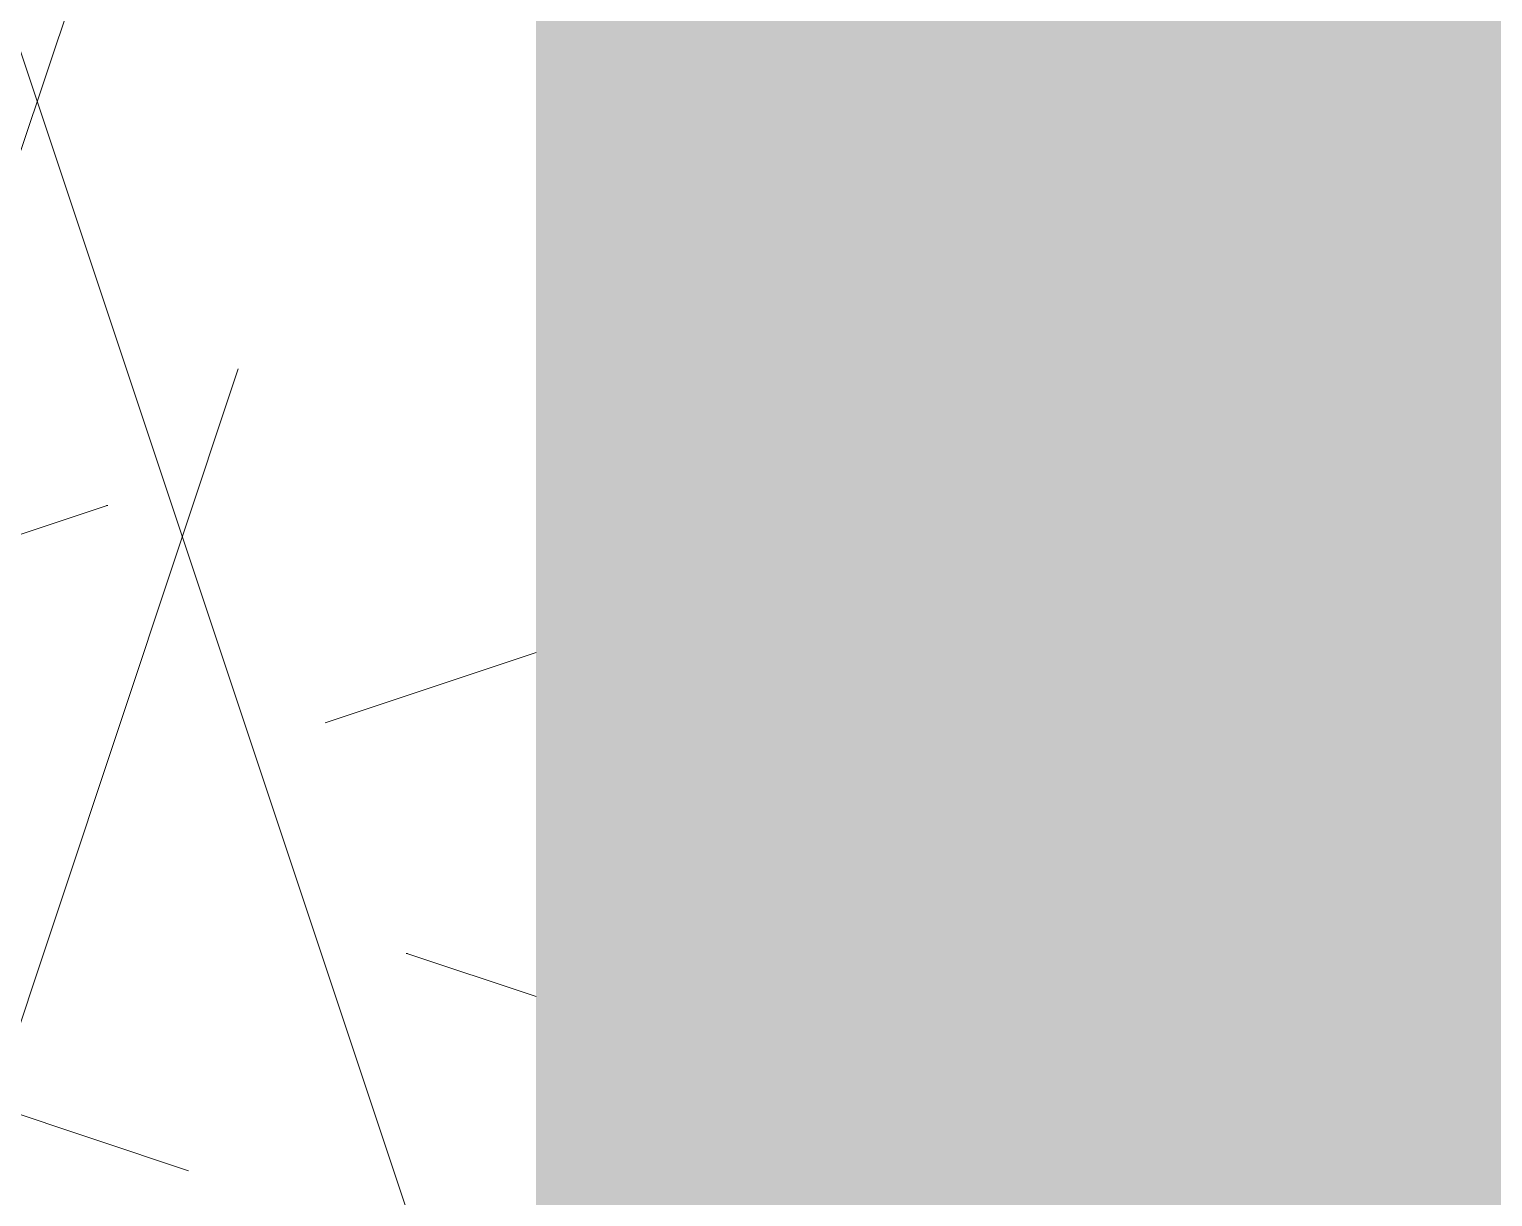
# Model space of a CAD drawing. Header units: inches. Extents: x -4169 to -1846, y 9706 to 12377.
# Drawn here: x -3141.116 to -3136.808, y 10356.666 to 10360.101 of the extents above; entities that cross this region are included whole.
import ezdxf

# ---------------------------------------------------------------- set-up
doc = ezdxf.new("R2010")
doc.units = ezdxf.units.IN
doc.header["$MEASUREMENT"] = 0
doc.layers.add('A-WALL-PATT-4', color=111, linetype='Continuous', lineweight=9)
pattern_1 = [(161.57, (0.32, 0.32), (-2.560496185, -0.000537386), [0, -18.214, 2.022, 0]), (18.43, (-0.32, 0.32), (-2.560496185, 0.000537386), [0, -18.214, 2.022, 0]), (108.43, (0.32, 0.32), (1.27922091, -6.400876726), [6.07, -14.166]), (71.57, (-0.32, 0.32), (1.27922091, 6.400876726), [6.07, -14.166])]

msp = doc.modelspace()

# ---------------------------------------------------------------- hatches: boundary and pattern name
at = {"layer": 'A-WALL-PATT-4'}
h = msp.add_hatch(dxfattribs=at)
h.set_pattern_fill('FP_2', color=256, style=0, pattern_type=2)
h.set_pattern_definition(pattern_1)
h.paths.add_polyline_path([(-3202.3737, 10356.0394), (-3184.4237, 10356.0394), (-3184.4237, 10361.5394), (-3202.3737, 10361.5394), (-3202.3737, 10359.7253)], flags=0)
h.paths.add_polyline_path([(-3140.1237, 10356.0394), (-3139.6237, 10356.0394), (-3139.6237, 10361.5394), (-3144.4237, 10361.5394), (-3144.4237, 10356.0394), (-3140.7487, 10356.0394)], flags=0)
h = msp.add_hatch(dxfattribs=at)
h.set_pattern_fill('FP_2', color=256, style=0, pattern_type=2)
h.set_pattern_definition(pattern_1)
h.paths.add_polyline_path([(-3134.1237, 10018.0894), (-3134.1237, 10361.5394), (-3139.6237, 10361.5394), (-3139.6237, 10018.0894)], flags=0)

doc.saveas('drawing.dxf')
